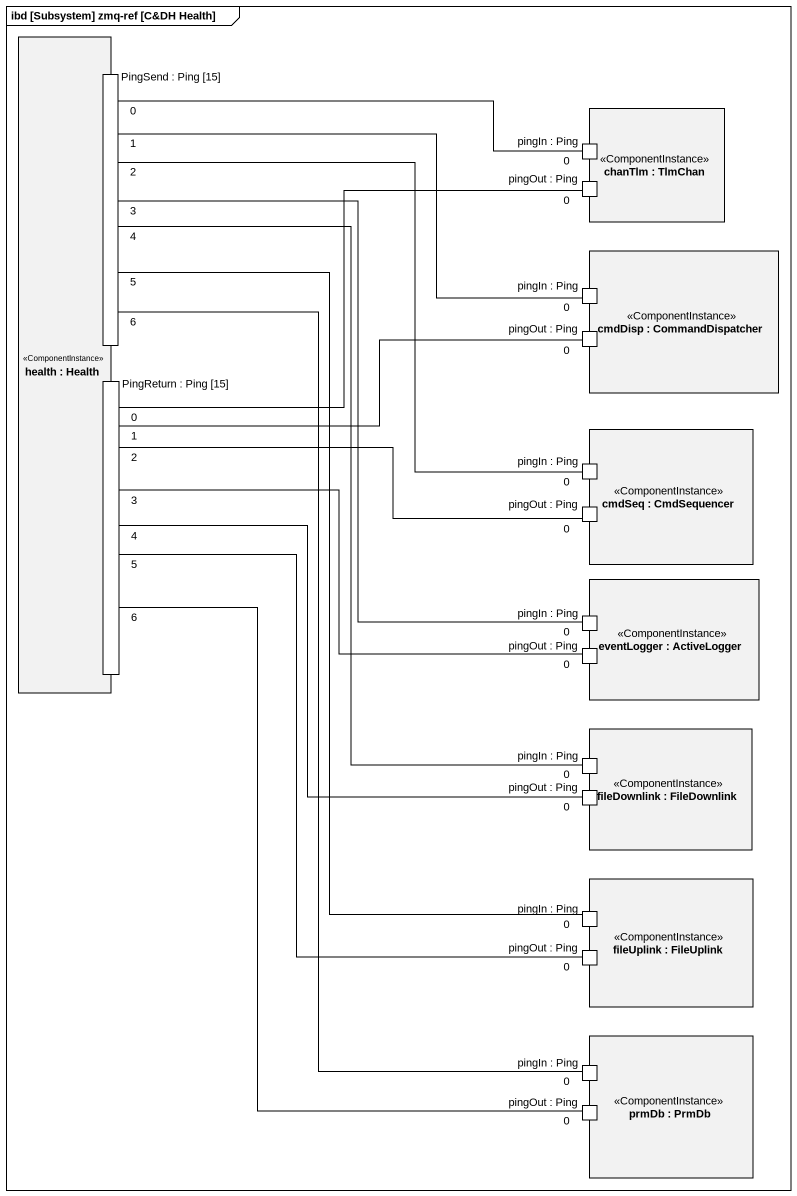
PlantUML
@startuml
mainframe ibd [Subsystem] zmq-ref [C&DH Health]
rectangle "health : Health" as health <<ComponentInstance>> {
  port "PingSend : Ping [15]" as PingSend_Ping_15
  port "PingReturn : Ping [15]" as PingReturn_Ping_15
}
rectangle "chanTlm : TlmChan" as chanTlm <<ComponentInstance>> {
  port "pingIn : Ping" as pingIn_Ping
  port "pingOut : Ping" as pingOut_Ping
}
rectangle "cmdDisp : CommandDispatcher" as cmdDisp <<ComponentInstance>> {
  port "pingIn : Ping" as pingIn_Ping_2
  port "pingOut : Ping" as pingOut_Ping_2
}
rectangle "cmdSeq : CmdSequencer" as cmdSeq <<ComponentInstance>> {
  port "pingIn : Ping" as pingIn_Ping_3
  port "pingOut : Ping" as pingOut_Ping_3
}
rectangle "eventLogger : ActiveLogger" as eventLogger <<ComponentInstance>> {
  port "pingIn : Ping" as pingIn_Ping_4
  port "pingOut : Ping" as pingOut_Ping_4
}
rectangle "fileDownlink : FileDownlink" as fileDownlink <<ComponentInstance>> {
  port "pingIn : Ping" as pingIn_Ping_5
  port "pingOut : Ping" as pingOut_Ping_5
}
rectangle "fileUplink : FileUplink" as fileUplink <<ComponentInstance>> {
  port "pingIn : Ping" as pingIn_Ping_6
  port "pingOut : Ping" as pingOut_Ping_6
}
rectangle "prmDb : PrmDb" as prmDb <<ComponentInstance>> {
  port "pingIn : Ping" as pingIn_Ping_7
  port "pingOut : Ping" as pingOut_Ping_7
}
PingSend_Ping_15 "0" -right- "0" pingIn_Ping
PingSend_Ping_15 "1" -right- "0" pingIn_Ping_2
PingSend_Ping_15 "2" -right- "0" pingIn_Ping_3
PingSend_Ping_15 "3" -- "0" pingIn_Ping_4
PingSend_Ping_15 "4" -- "0" pingIn_Ping_5
PingSend_Ping_15 "5" -- "0" pingIn_Ping_6
PingSend_Ping_15 "6" -- "0" pingIn_Ping_7
pingOut_Ping "0" -- "0" PingReturn_Ping_15
pingOut_Ping_2 "0" -left- "1" PingReturn_Ping_15
pingOut_Ping_3 "0" -left- "2" PingReturn_Ping_15
pingOut_Ping_4 "0" -left- "3" PingReturn_Ping_15
pingOut_Ping_5 "0" -left- "4" PingReturn_Ping_15
pingOut_Ping_6 "0" -up- "5" PingReturn_Ping_15
pingOut_Ping_7 "0" -up- "6" PingReturn_Ping_15
@enduml
